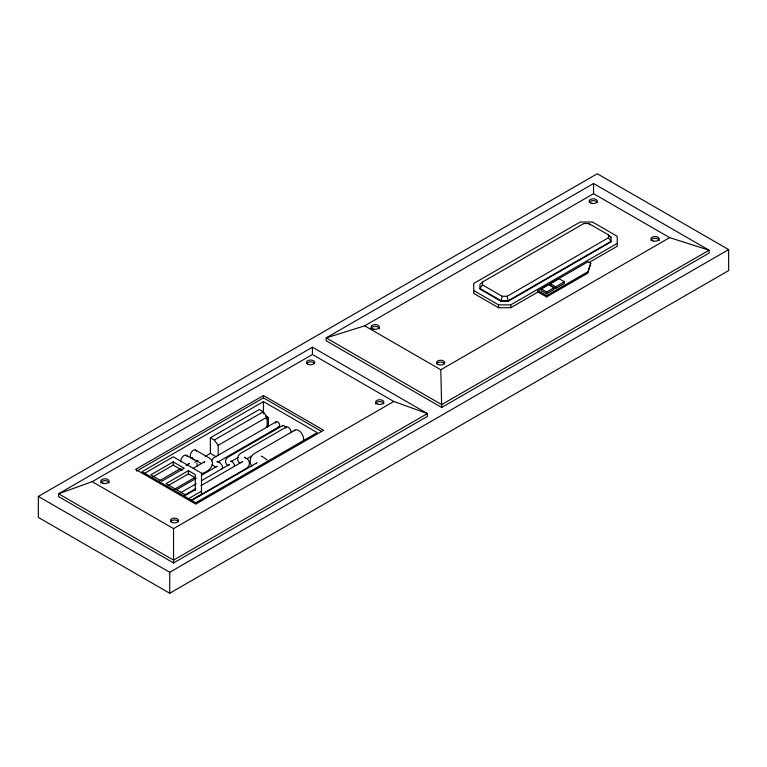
<?xml version="1.0" encoding="UTF-8"?>
<svg xmlns="http://www.w3.org/2000/svg" width="767" height="767" viewBox="0 0 767 767"><rect width="100%" height="100%" fill="white"/><g stroke="black" fill="none" stroke-linecap="round" stroke-linejoin="round"><path stroke-width="1.15" d="M197.311 466.24L196.918 463.182M216.984 461.916C216.294 459.797 224.76 465.214 222.066 468.829M230.771 461.379L230.79 461.552M234.261 466.509C235.699 464.006 230.982 460.641 230.762 461.178M482.501 282.055L482.501 284.921L502.155 296.273L501.091 301.278L508.195 301.278L611.031 241.902L611.031 237.243L608.461 234.894L588.797 223.542L583.831 223.542L482.501 282.055L479.931 284.404L479.931 289.054L501.091 301.278M203.878 462.76L204.789 461.59L193.255 468.311M211.376 460.794L213.811 457.784L276.216 421.754M216.725 466.643L217.157 466.183L201.433 475.339M229.112 465.042L229.63 464.38L201.405 480.727M538.041 291.978L546.612 296.925L587.58 273.273L590.763 263.34L588.03 261.768L538.041 290.635L538.041 291.978L510.764 307.72L498.521 307.72L473.709 293.397L473.709 283.474L580.188 221.999L592.44 221.999L617.253 236.322L617.253 246.245L589.046 262.525M587.58 273.273L590.763 263.34M285.592 428.015L285.621 427.765A2.675 1.544 60 0 0 282.352 425.867M256.389 463.719L256.389 463.421M188.893 463.834L189.42 463.412L186.036 465.425M242.257 461.897L242.717 461.513L200.964 485.664M482.501 284.921L479.931 288.497L501.091 300.712L508.195 300.712L611.031 241.346L608.461 237.76L608.461 234.894M38.35 496.431L597.272 173.745L728.65 249.591L728.65 270.569L169.728 593.255L38.35 517.409L38.35 496.431L169.728 572.278L728.65 249.591M593.553 183.514L326.148 337.902L326.148 340.749L441.677 407.459L709.082 253.072L709.082 250.215L593.553 183.514L593.553 193.687L364.689 325.822L326.148 337.902L441.677 404.602L709.082 250.215L669.668 237.636L593.553 193.687M312.447 347.202L58.589 493.766L58.589 496.594L173.543 562.959L427.401 416.404L427.401 413.576L312.447 347.202L312.447 354.498L92.203 481.657L58.589 493.766L173.543 560.131L427.401 413.576L393.797 401.467L312.447 354.498M263.474 395.542L135.586 469.375L195.748 504.111L323.636 430.277L263.474 395.542L263.474 397.891L136.612 471.13M263.474 401.592L141.981 471.724L195.748 502.768L317.241 432.626L263.474 401.592L263.474 413.816M144.004 473.69L173.227 456.816L201.5 473.134L201.5 494.37L190.753 500.563M216.246 456.796L210.359 453.402L210.359 437.794L259.332 409.52L263.254 411.783L267.175 417.027L267.175 427.353M173.227 461.897L150.783 474.859L161.808 481.225L184.253 468.263L173.227 461.897L173.227 465.09L152.825 476.873M210.359 437.794L214.281 440.057L263.254 411.783M218.202 455.636L218.202 445.301L267.175 417.027M266.293 418.945L268.364 417.747L268.364 425.551L266.293 426.749M159.728 480.612L180.983 468.34M194.818 462.367L197.924 460.574M205.172 456.384L210.359 453.402M195.278 490.564L195.278 474.629L188.452 470.679L165.998 483.641L185.873 495.118L195.278 489.691M168.04 485.655L188.452 473.872L195.278 477.812M217.809 462.127L279.092 426.74M282.649 425.589L228.183 457.036C224.616 458.685 224.616 464.064 228.183 465.713M502.155 296.273L507.131 296.273L608.461 237.76M174.282 489.356L194.674 477.592M201.817 473.469C208.48 472.319 217.579 463.019 208.95 457.822L195.508 450.066M176.976 489.451L196.333 478.282M286.312 426.998L241.068 453.115C237.262 454.965 236.313 460.689 239.812 463.306M230.944 461.609L238.125 457.468M180.705 492.673L196.227 483.709M473.709 290.549L498.521 304.863L510.764 304.863L617.253 243.388M294.94 430.124L254.692 453.364C250.205 455.828 248.642 462.213 251.883 466.298M247.147 458.628L251.25 456.26M541.205 288.9L548.616 284.615L553.995 287.721L553.995 289.399L546.583 293.684L541.205 290.578L541.205 288.9L546.583 292.006L553.995 287.721M550.322 283.675L559.018 278.651L564.397 281.757L564.397 283.435L555.701 288.459L550.322 285.353L550.322 283.675L555.701 286.781L564.397 281.757M184.368 495.242L195.777 488.656M187.829 499.068L201.5 491.177M192.229 499.729L247.012 468.052L249.179 465.387L249.38 461.964L248.048 459.625L244.606 457.199L245.277 457.985M191.012 500.861L257.118 462.702M538.041 290.635L546.612 295.583L587.58 271.93M364.689 325.822L440.804 369.761L669.668 237.636M92.203 481.657L173.543 528.626L393.797 401.467M261.192 456.164L262.113 456.47M609.008 236.083L611.031 237.243M263.474 397.891L321.565 431.428M265.43 416.059L268.364 417.747M262.822 456.883L267.175 459.979M215.748 467.17L212.104 464.553M191.136 457.64L201.366 463.546M186.266 455.32L194.377 460.056M173.227 465.09L182.249 470.296M214.281 440.057L218.202 445.301M588.797 223.542L589.861 225.028M507.131 296.273L508.195 301.278M440.804 369.761L441.677 407.459M555.701 286.781L555.701 288.459M546.612 295.583L546.612 296.925M546.583 292.006L546.583 293.684M510.764 304.863L510.764 307.72M498.521 304.863L498.521 307.72M188.452 470.679L188.452 473.872M173.543 528.626L173.543 562.959M169.728 572.278L169.728 593.255M275.89 422.061A2.876 1.659 60 0 1 279.265 423.748A2.876 1.659 60 0 1 278.181 426.826M275.621 423.077A2.876 1.659 60 0 1 275.689 422.512M294.144 430.891A7.191 4.151 60 0 1 300.472 431.974A7.191 4.151 60 0 1 303.502 440.632M285.87 427.401A3.902 2.253 60 0 1 289.322 428.044A3.902 2.253 60 0 1 290.933 432.741M180.916 461.974A4.525 2.608 -60 0 1 183.179 456.144A4.525 2.608 -60 0 1 187.09 456.49M589.267 202.402A4.113 2.378 0 0 1 593.236 200.638A4.113 2.378 0 0 1 597.205 202.402M650.953 240.704A4.113 2.378 0 0 1 655.066 238.326A4.113 2.378 0 0 1 659.169 240.704M100.841 483.009A4.113 2.378 0 0 1 104.954 480.641A4.113 2.378 0 0 1 109.067 483.009M170.542 521.761A4.113 2.378 0 0 1 174.521 520.007A4.113 2.378 0 0 1 178.49 521.761M375.6 403.941A4.113 2.378 0 0 1 379.713 401.572A4.113 2.378 0 0 1 383.826 403.941M306.627 363.644A4.113 2.378 0 0 1 310.597 361.89A4.113 2.378 0 0 1 314.566 363.644M371.065 328.803A4.113 2.378 0 0 1 375.178 326.435A4.113 2.378 0 0 1 379.291 328.803M436.682 363.846A4.113 2.378 0 0 1 440.651 362.091A4.113 2.378 0 0 1 444.62 363.846M192.527 457.765A4.372 2.522 -60 0 1 191.136 452.588A4.372 2.522 -60 0 1 196.314 451.197M591.184 203.226A4.113 2.378 0 0 0 597.349 201.165A4.113 2.378 0 0 0 591.184 199.113A4.113 2.378 0 0 0 591.184 203.226M653.005 240.915A4.113 2.378 0 0 0 659.169 238.853A4.113 2.378 0 0 0 653.005 236.802A4.113 2.378 0 0 0 653.005 240.915M102.893 483.22A4.113 2.378 0 0 0 109.067 481.168A4.113 2.378 0 0 0 102.893 479.107A4.113 2.378 0 0 0 102.893 483.22M172.46 522.586A4.113 2.378 0 0 0 178.625 520.534A4.113 2.378 0 0 0 172.46 518.473A4.113 2.378 0 0 0 172.46 522.586M376.808 403.778A4.113 2.378 0 0 0 383.682 402.713A4.113 2.378 0 0 0 378.649 399.808A4.113 2.378 0 0 0 376.808 403.778M307.692 364.095A4.113 2.378 0 0 0 314.566 363.031A4.113 2.378 0 0 0 309.532 360.116A4.113 2.378 0 0 0 307.692 364.095M373.126 329.014A4.113 2.378 0 0 0 379.291 326.963A4.113 2.378 0 0 0 373.126 324.901A4.113 2.378 0 0 0 373.126 329.014M438.599 364.67A4.113 2.378 0 0 0 444.764 362.618A4.113 2.378 0 0 0 438.599 360.557A4.113 2.378 0 0 0 438.599 364.67"/></g></svg>
